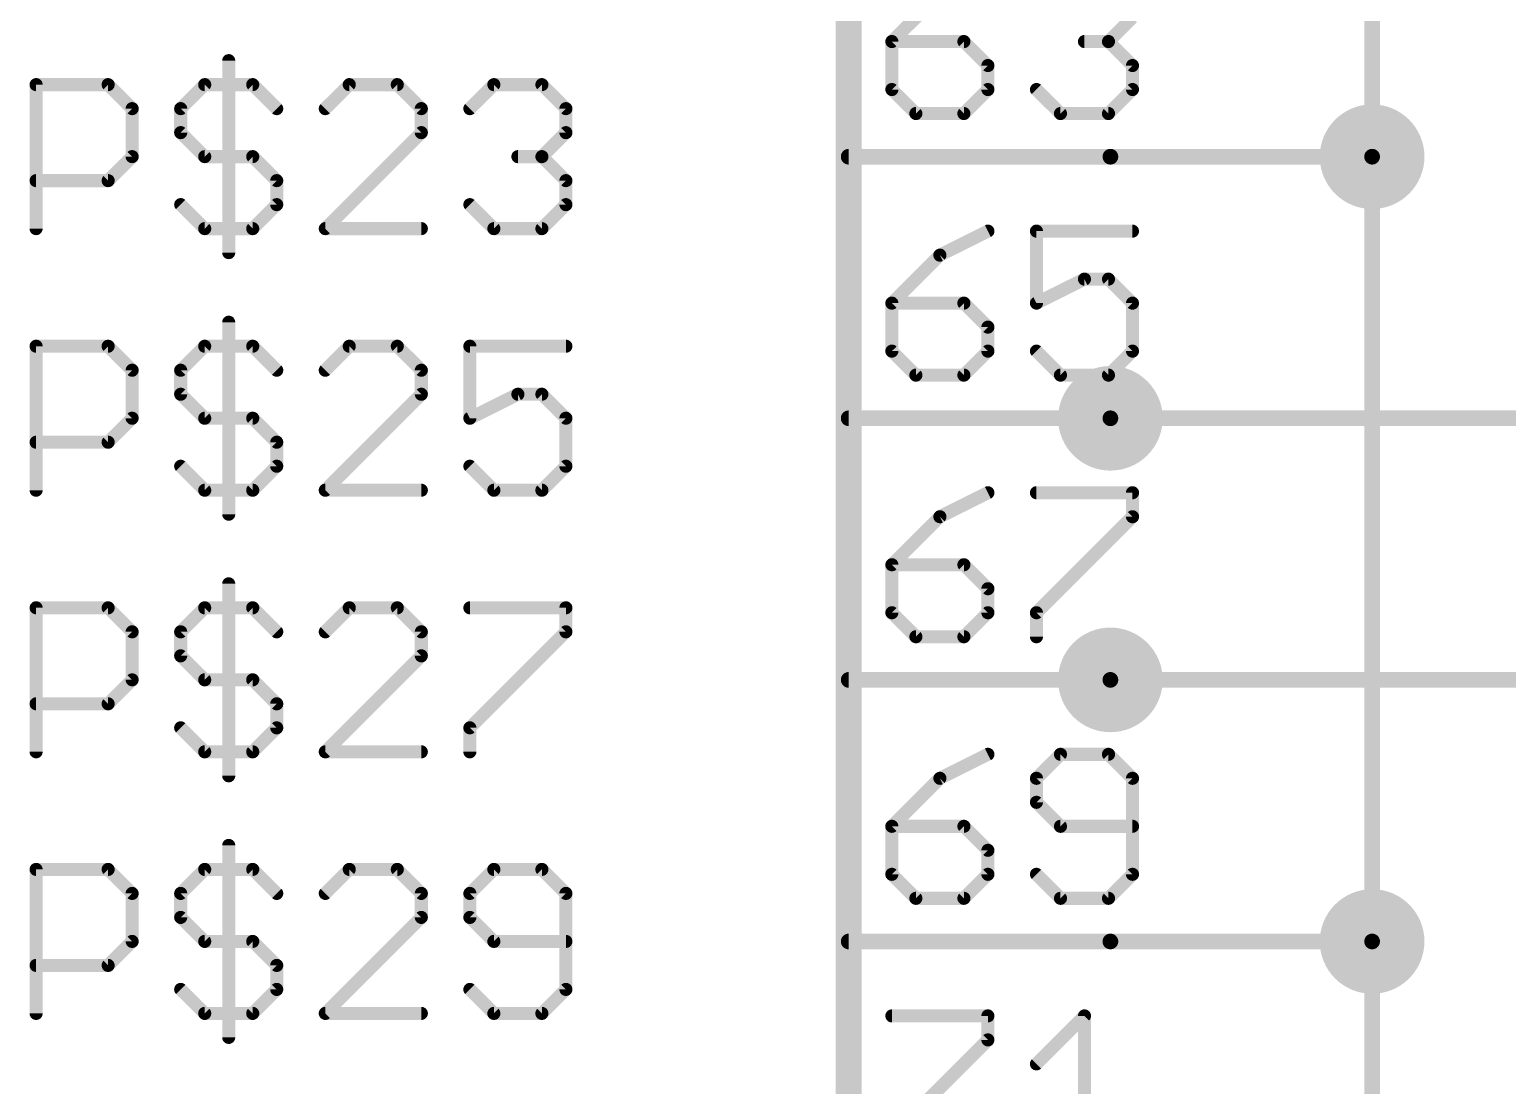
# Model space of a CAD drawing. Extents: x -72 to 265, y -97 to 216.
# Drawn here: x -5.41 to 8.93, y 62.1 to 72.35 of the extents above; entities that cross this region are included whole.
import ezdxf

# ---------------------------------------------------------------- set-up
doc = ezdxf.new("R2010")
doc.units = 0
for name, color, linetype in [('91', 94, 'CONTINUOUS'), ('94', 14, 'CONTINUOUS'), ('95', 251, 'CONTINUOUS')]:
    doc.layers.add(name, color=color, linetype=linetype)

msp = doc.modelspace()

# ---------------------------------------------------------------- linework, layer by layer
at = {"layer": '91', "const_width": 0.1524}
for points in [[(7.62, 71.12), (7.62, 78.74)], [(5.08, 71.12), (7.62, 71.12)], [(7.62, 63.5), (7.62, 71.12)], [(5.08, 68.58), (12.7, 68.58)], [(12.7, 66.04), (5.08, 66.04)], [(5.08, 63.5), (7.62, 63.5)], [(7.62, 55.88), (7.62, 63.5)]]:
    msp.add_lwpolyline(points, dxfattribs=at)
at = {"layer": '91'}
for points, const_width in [([(7.62, 70.866, 1), (7.62, 71.374, 1), (7.62, 70.866)], 0.508), ([(5.08, 71.1581, 1), (5.08, 71.0819)], 0.0762), ([(7.6581, 71.12, 1), (7.5819, 71.12)], 0.0762), ([(7.5819, 71.12, 1), (7.6581, 71.12)], 0.0762), ([(7.62, 71.0819, 1), (7.62, 71.1581)], 0.0762), ([(5.08, 68.326, 1), (5.08, 68.834, 1), (5.08, 68.326)], 0.508), ([(5.08, 68.6181, 1), (5.08, 68.5419)], 0.0762), ([(5.08, 65.786, 1), (5.08, 66.294, 1), (5.08, 65.786)], 0.508), ([(5.08, 66.0781, 1), (5.08, 66.0019)], 0.0762), ([(7.62, 63.246, 1), (7.62, 63.754, 1), (7.62, 63.246)], 0.508), ([(5.08, 63.5381, 1), (5.08, 63.4619)], 0.0762), ([(7.6581, 63.5, 1), (7.5819, 63.5)], 0.0762), ([(7.62, 63.4619, 1), (7.62, 63.5381)], 0.0762), ([(7.5819, 63.5, 1), (7.6581, 63.5)], 0.0762)]:
    msp.add_lwpolyline(points, format="xyb", dxfattribs=dict(at, const_width=const_width))
at = {"layer": '94'}
for points, const_width in [([(2.54, 22.86), (2.54, 101.6)], 0.254), ([(5.08, 71.12), (2.54, 71.12)], 0.1524), ([(5.08, 68.58), (2.54, 68.58)], 0.1524), ([(5.08, 66.04), (2.54, 66.04)], 0.1524), ([(5.08, 63.5), (2.54, 63.5)], 0.1524)]:
    msp.add_lwpolyline(points, dxfattribs=dict(at, const_width=const_width))
at = {"layer": '94', "const_width": 0.0762}
for points in [[(2.54, 71.1581, 1), (2.54, 71.0819)], [(5.08, 71.0819, 1), (5.08, 71.1581)], [(2.54, 68.6181, 1), (2.54, 68.5419)], [(5.08, 68.5419, 1), (5.08, 68.6181)], [(2.54, 66.0781, 1), (2.54, 66.0019)], [(5.08, 66.0019, 1), (5.08, 66.0781)], [(2.54, 63.5381, 1), (2.54, 63.4619)], [(5.08, 63.4619, 1), (5.08, 63.5381)]]:
    msp.add_lwpolyline(points, format="xyb", dxfattribs=at)
at = {"layer": '95', "const_width": 0.127}
for points in [[(3.4252, 72.7043), (2.9591, 72.2382)], [(5.2945, 72.4712), (5.0615, 72.2382)], [(2.9591, 72.2382), (2.9591, 71.7721)], [(3.6582, 72.2382), (2.9591, 72.2382)], [(3.8912, 72.0052), (3.6582, 72.2382)], [(5.0615, 72.2382), (4.8284, 72.2382)], [(5.0615, 72.2382), (5.2945, 72.0052)], [(-3.4771, 72.0527), (-3.4771, 70.1885)], [(3.8912, 71.7721), (3.8912, 72.0052)], [(5.2945, 72.0052), (5.2945, 71.7721)], [(-5.3464, 70.4215), (-5.3464, 71.8197)], [(-5.3464, 71.8197), (-4.6473, 71.8197)], [(-4.6473, 71.8197), (-4.4143, 71.5867)], [(-3.9431, 71.5867), (-3.7101, 71.8197)], [(-3.7101, 71.8197), (-3.244, 71.8197)], [(-3.244, 71.8197), (-3.011, 71.5867)], [(-2.3068, 71.8197), (-2.5399, 71.5867)], [(-1.8408, 71.8197), (-2.3068, 71.8197)], [(-1.6077, 71.5867), (-1.8408, 71.8197)], [(-1.1366, 71.5867), (-0.9036, 71.8197)], [(-0.9036, 71.8197), (-0.4375, 71.8197)], [(-0.4375, 71.8197), (-0.2045, 71.5867)], [(2.9591, 71.7721), (3.1921, 71.5391)], [(3.6582, 71.5391), (3.8912, 71.7721)], [(4.5954, 71.5391), (4.3624, 71.7721)], [(5.2945, 71.7721), (5.0615, 71.5391)], [(-4.4143, 71.5867), (-4.4143, 71.1206)], [(-3.9431, 71.3536), (-3.9431, 71.5867)], [(-1.6077, 71.3536), (-1.6077, 71.5867)], [(-0.2045, 71.5867), (-0.2045, 71.3536)], [(3.1921, 71.5391), (3.6582, 71.5391)], [(5.0615, 71.5391), (4.5954, 71.5391)], [(-3.7101, 71.1206), (-3.9431, 71.3536)], [(-2.5399, 70.4215), (-1.6077, 71.3536)], [(-0.2045, 71.3536), (-0.4375, 71.1206)], [(-4.4143, 71.1206), (-4.6473, 70.8876)], [(-3.244, 71.1206), (-3.7101, 71.1206)], [(-3.011, 70.8876), (-3.244, 71.1206)], [(-0.4375, 71.1206), (-0.6705, 71.1206)], [(-0.4375, 71.1206), (-0.2045, 70.8876)], [(-4.6473, 70.8876), (-5.3464, 70.8876)], [(-3.011, 70.6545), (-3.011, 70.8876)], [(-0.2045, 70.8876), (-0.2045, 70.6545)], [(-3.9431, 70.6545), (-3.7101, 70.4215)], [(-3.244, 70.4215), (-3.011, 70.6545)], [(-0.9036, 70.4215), (-1.1366, 70.6545)], [(-0.2045, 70.6545), (-0.4375, 70.4215)], [(-3.7101, 70.4215), (-3.244, 70.4215)], [(-1.6077, 70.4215), (-2.5399, 70.4215)], [(-0.4375, 70.4215), (-0.9036, 70.4215)], [(3.8912, 70.3973), (3.4252, 70.1643)], [(5.2945, 70.3973), (4.3624, 70.3973)], [(4.3624, 70.3973), (4.3624, 69.6982)], [(3.4252, 70.1643), (2.9591, 69.6982)], [(4.3624, 69.6982), (4.8284, 69.9312)], [(4.8284, 69.9312), (5.0615, 69.9312)], [(5.0615, 69.9312), (5.2945, 69.6982)], [(2.9591, 69.6982), (2.9591, 69.2321)], [(3.6582, 69.6982), (2.9591, 69.6982)], [(3.8912, 69.4652), (3.6582, 69.6982)], [(5.2945, 69.6982), (5.2945, 69.2321)], [(-3.4771, 69.5127), (-3.4771, 67.6485)], [(3.8912, 69.2321), (3.8912, 69.4652)], [(-5.3464, 67.8815), (-5.3464, 69.2797)], [(-5.3464, 69.2797), (-4.6473, 69.2797)], [(-4.6473, 69.2797), (-4.4143, 69.0467)], [(-3.9431, 69.0467), (-3.7101, 69.2797)], [(-3.7101, 69.2797), (-3.244, 69.2797)], [(-3.244, 69.2797), (-3.011, 69.0467)], [(-2.3068, 69.2797), (-2.5399, 69.0467)], [(-1.8408, 69.2797), (-2.3068, 69.2797)], [(-1.6077, 69.0467), (-1.8408, 69.2797)], [(-0.2045, 69.2797), (-1.1366, 69.2797)], [(-1.1366, 69.2797), (-1.1366, 68.5806)], [(2.9591, 69.2321), (3.1921, 68.9991)], [(3.6582, 68.9991), (3.8912, 69.2321)], [(4.5954, 68.9991), (4.3624, 69.2321)], [(5.2945, 69.2321), (5.0615, 68.9991)], [(-4.4143, 69.0467), (-4.4143, 68.5806)], [(-3.9431, 68.8136), (-3.9431, 69.0467)], [(-1.6077, 68.8136), (-1.6077, 69.0467)], [(3.1921, 68.9991), (3.6582, 68.9991)], [(5.0615, 68.9991), (4.5954, 68.9991)], [(-3.7101, 68.5806), (-3.9431, 68.8136)], [(-2.5399, 67.8815), (-1.6077, 68.8136)], [(-1.1366, 68.5806), (-0.6705, 68.8136)], [(-0.6705, 68.8136), (-0.4375, 68.8136)], [(-0.4375, 68.8136), (-0.2045, 68.5806)], [(-4.4143, 68.5806), (-4.6473, 68.3476)], [(-3.244, 68.5806), (-3.7101, 68.5806)], [(-3.011, 68.3476), (-3.244, 68.5806)], [(-0.2045, 68.5806), (-0.2045, 68.1145)], [(-4.6473, 68.3476), (-5.3464, 68.3476)], [(-3.011, 68.1145), (-3.011, 68.3476)], [(-3.9431, 68.1145), (-3.7101, 67.8815)], [(-3.244, 67.8815), (-3.011, 68.1145)], [(-0.9036, 67.8815), (-1.1366, 68.1145)], [(-0.2045, 68.1145), (-0.4375, 67.8815)], [(-3.7101, 67.8815), (-3.244, 67.8815)], [(-1.6077, 67.8815), (-2.5399, 67.8815)], [(-0.4375, 67.8815), (-0.9036, 67.8815)], [(3.8912, 67.8573), (3.4252, 67.6243)], [(4.3624, 67.8573), (5.2945, 67.8573)], [(5.2945, 67.8573), (5.2945, 67.6243)], [(3.4252, 67.6243), (2.9591, 67.1582)], [(5.2945, 67.6243), (4.3624, 66.6921)], [(2.9591, 67.1582), (2.9591, 66.6921)], [(3.6582, 67.1582), (2.9591, 67.1582)], [(3.8912, 66.9252), (3.6582, 67.1582)], [(-3.4771, 66.9727), (-3.4771, 65.1085)], [(3.8912, 66.6921), (3.8912, 66.9252)], [(-5.3464, 65.3415), (-5.3464, 66.7397)], [(-5.3464, 66.7397), (-4.6473, 66.7397)], [(-4.6473, 66.7397), (-4.4143, 66.5067)], [(-3.9431, 66.5067), (-3.7101, 66.7397)], [(-3.7101, 66.7397), (-3.244, 66.7397)], [(-3.244, 66.7397), (-3.011, 66.5067)], [(-2.3068, 66.7397), (-2.5399, 66.5067)], [(-1.8408, 66.7397), (-2.3068, 66.7397)], [(-1.6077, 66.5067), (-1.8408, 66.7397)], [(-1.1366, 66.7397), (-0.2045, 66.7397)], [(-0.2045, 66.7397), (-0.2045, 66.5067)], [(2.9591, 66.6921), (3.1921, 66.4591)], [(3.6582, 66.4591), (3.8912, 66.6921)], [(4.3624, 66.6921), (4.3624, 66.4591)], [(-4.4143, 66.5067), (-4.4143, 66.0406)], [(-3.9431, 66.2736), (-3.9431, 66.5067)], [(-1.6077, 66.2736), (-1.6077, 66.5067)], [(-0.2045, 66.5067), (-1.1366, 65.5745)], [(3.1921, 66.4591), (3.6582, 66.4591)], [(-3.7101, 66.0406), (-3.9431, 66.2736)], [(-2.5399, 65.3415), (-1.6077, 66.2736)], [(-4.4143, 66.0406), (-4.6473, 65.8076)], [(-3.244, 66.0406), (-3.7101, 66.0406)], [(-3.011, 65.8076), (-3.244, 66.0406)], [(-4.6473, 65.8076), (-5.3464, 65.8076)], [(-3.011, 65.5745), (-3.011, 65.8076)], [(-3.9431, 65.5745), (-3.7101, 65.3415)], [(-3.244, 65.3415), (-3.011, 65.5745)], [(-1.1366, 65.5745), (-1.1366, 65.3415)], [(-3.7101, 65.3415), (-3.244, 65.3415)], [(-1.6077, 65.3415), (-2.5399, 65.3415)], [(3.8912, 65.3173), (3.4252, 65.0843)], [(4.5954, 65.3173), (4.3624, 65.0843)], [(5.0615, 65.3173), (4.5954, 65.3173)], [(5.2945, 65.0843), (5.0615, 65.3173)], [(3.4252, 65.0843), (2.9591, 64.6182)], [(4.3624, 65.0843), (4.3624, 64.8512)], [(5.2945, 64.1521), (5.2945, 65.0843)], [(4.3624, 64.8512), (4.5954, 64.6182)], [(2.9591, 64.6182), (2.9591, 64.1521)], [(3.6582, 64.6182), (2.9591, 64.6182)], [(3.8912, 64.3852), (3.6582, 64.6182)], [(4.5954, 64.6182), (5.2945, 64.6182)], [(-3.4771, 64.4327), (-3.4771, 62.5685)], [(3.8912, 64.1521), (3.8912, 64.3852)], [(-5.3464, 62.8015), (-5.3464, 64.1997)], [(-5.3464, 64.1997), (-4.6473, 64.1997)], [(-4.6473, 64.1997), (-4.4143, 63.9667)], [(-3.9431, 63.9667), (-3.7101, 64.1997)], [(-3.7101, 64.1997), (-3.244, 64.1997)], [(-3.244, 64.1997), (-3.011, 63.9667)], [(-2.3068, 64.1997), (-2.5399, 63.9667)], [(-1.8408, 64.1997), (-2.3068, 64.1997)], [(-1.6077, 63.9667), (-1.8408, 64.1997)], [(-0.9036, 64.1997), (-1.1366, 63.9667)], [(-0.4375, 64.1997), (-0.9036, 64.1997)], [(-0.2045, 63.9667), (-0.4375, 64.1997)], [(2.9591, 64.1521), (3.1921, 63.9191)], [(3.6582, 63.9191), (3.8912, 64.1521)], [(4.3624, 64.1521), (4.5954, 63.9191)], [(5.0615, 63.9191), (5.2945, 64.1521)], [(-4.4143, 63.9667), (-4.4143, 63.5006)], [(-3.9431, 63.7336), (-3.9431, 63.9667)], [(-1.6077, 63.7336), (-1.6077, 63.9667)], [(-1.1366, 63.9667), (-1.1366, 63.7336)], [(-0.2045, 63.0345), (-0.2045, 63.9667)], [(3.1921, 63.9191), (3.6582, 63.9191)], [(4.5954, 63.9191), (5.0615, 63.9191)], [(-3.7101, 63.5006), (-3.9431, 63.7336)], [(-2.5399, 62.8015), (-1.6077, 63.7336)], [(-1.1366, 63.7336), (-0.9036, 63.5006)], [(-4.4143, 63.5006), (-4.6473, 63.2676)], [(-3.244, 63.5006), (-3.7101, 63.5006)], [(-3.011, 63.2676), (-3.244, 63.5006)], [(-0.9036, 63.5006), (-0.2045, 63.5006)], [(-4.6473, 63.2676), (-5.3464, 63.2676)], [(-3.011, 63.0345), (-3.011, 63.2676)], [(-3.9431, 63.0345), (-3.7101, 62.8015)], [(-3.244, 62.8015), (-3.011, 63.0345)], [(-1.1366, 63.0345), (-0.9036, 62.8015)], [(-0.4375, 62.8015), (-0.2045, 63.0345)], [(-3.7101, 62.8015), (-3.244, 62.8015)], [(-1.6077, 62.8015), (-2.5399, 62.8015)], [(-0.9036, 62.8015), (-0.4375, 62.8015)], [(2.9591, 62.7773), (3.8912, 62.7773)], [(3.8912, 62.7773), (3.8912, 62.5443)], [(4.3624, 62.3112), (4.8284, 62.7773)], [(4.8284, 62.7773), (4.8284, 61.3791)], [(3.8912, 62.5443), (2.9591, 61.6121)]]:
    msp.add_lwpolyline(points, dxfattribs=at)
at = {"layer": '95', "const_width": 0.0635}
for points in [[(2.9591, 72.2699, 1), (2.9591, 72.2064)], [(2.9366, 72.2606, 1), (2.9816, 72.2157)], [(2.9909, 72.2382, 1), (2.9274, 72.2382)], [(3.6806, 72.2606, 1), (3.6357, 72.2157)], [(3.6582, 72.2064, 1), (3.6582, 72.2699)], [(4.8284, 72.2699, 1), (4.8284, 72.2064)], [(5.0839, 72.2606, 1), (5.039, 72.2157)], [(5.039, 72.2606, 1), (5.0839, 72.2157)], [(5.0615, 72.2064, 1), (5.0615, 72.2699)], [(-3.4453, 72.0527, 1), (-3.5088, 72.0527)], [(3.923, 72.0052, 1), (3.8595, 72.0052)], [(3.8688, 71.9827, 1), (3.9137, 72.0276)], [(5.3263, 72.0052, 1), (5.2628, 72.0052)], [(5.2721, 71.9827, 1), (5.317, 72.0276)], [(-5.3147, 71.8197, 1), (-5.3782, 71.8197)], [(-5.3464, 71.8514, 1), (-5.3464, 71.7879)], [(-4.6249, 71.8421, 1), (-4.6698, 71.7972)], [(-4.6473, 71.7879, 1), (-4.6473, 71.8514)], [(-3.7101, 71.8514, 1), (-3.7101, 71.7879)], [(-3.6877, 71.7972, 1), (-3.7326, 71.8421)], [(-3.2216, 71.8421, 1), (-3.2665, 71.7972)], [(-3.244, 71.7879, 1), (-3.244, 71.8514)], [(-2.3068, 71.8514, 1), (-2.3068, 71.7879)], [(-2.2844, 71.7972, 1), (-2.3293, 71.8421)], [(-1.8183, 71.8421, 1), (-1.8632, 71.7972)], [(-1.8408, 71.7879, 1), (-1.8408, 71.8514)], [(-0.9036, 71.8514, 1), (-0.9036, 71.7879)], [(-0.8811, 71.7972, 1), (-0.926, 71.8421)], [(-0.415, 71.8421, 1), (-0.4599, 71.7972)], [(-0.4375, 71.7879, 1), (-0.4375, 71.8514)], [(2.9816, 71.7946, 1), (2.9366, 71.7497)], [(2.9274, 71.7721, 1), (2.9909, 71.7721)], [(3.8595, 71.7721, 1), (3.923, 71.7721)], [(3.9137, 71.7497, 1), (3.8688, 71.7946)], [(4.3848, 71.7946, 1), (4.3399, 71.7497)], [(5.2628, 71.7721, 1), (5.3263, 71.7721)], [(5.317, 71.7497, 1), (5.2721, 71.7946)], [(-4.3825, 71.5867, 1), (-4.446, 71.5867)], [(-4.4367, 71.5642, 1), (-4.3918, 71.6091)], [(-3.9114, 71.5867, 1), (-3.9749, 71.5867)], [(-3.9656, 71.6091, 1), (-3.9207, 71.5642)], [(-3.0335, 71.5642, 1), (-2.9886, 71.6091)], [(-2.5623, 71.6091, 1), (-2.5174, 71.5642)], [(-1.576, 71.5867, 1), (-1.6395, 71.5867)], [(-1.6302, 71.5642, 1), (-1.5853, 71.6091)], [(-1.159, 71.6091, 1), (-1.1141, 71.5642)], [(-0.1727, 71.5867, 1), (-0.2362, 71.5867)], [(-0.2269, 71.5642, 1), (-0.182, 71.6091)], [(3.1921, 71.5709, 1), (3.1921, 71.5074)], [(3.1697, 71.5166, 1), (3.2146, 71.5616)], [(3.6357, 71.5616, 1), (3.6806, 71.5166)], [(3.6582, 71.5074, 1), (3.6582, 71.5709)], [(4.5954, 71.5709, 1), (4.5954, 71.5074)], [(4.573, 71.5166, 1), (4.6179, 71.5616)], [(5.039, 71.5616, 1), (5.0839, 71.5166)], [(5.0615, 71.5074, 1), (5.0615, 71.5709)], [(-3.9207, 71.3761, 1), (-3.9656, 71.3312)], [(-3.9749, 71.3536, 1), (-3.9114, 71.3536)], [(-1.6395, 71.3536, 1), (-1.576, 71.3536)], [(-1.5853, 71.3312, 1), (-1.6302, 71.3761)], [(-0.2362, 71.3536, 1), (-0.1727, 71.3536)], [(-0.182, 71.3312, 1), (-0.2269, 71.3761)], [(-4.446, 71.1206, 1), (-4.3825, 71.1206)], [(-4.3918, 71.0981, 1), (-4.4367, 71.143)], [(-3.7101, 71.1523, 1), (-3.7101, 71.0888)], [(-3.7326, 71.0981, 1), (-3.6877, 71.143)], [(-3.2216, 71.143, 1), (-3.2665, 71.0981)], [(-3.244, 71.0888, 1), (-3.244, 71.1523)], [(-0.6705, 71.1523, 1), (-0.6705, 71.0888)], [(-0.415, 71.143, 1), (-0.4599, 71.0981)], [(-0.4599, 71.143, 1), (-0.415, 71.0981)], [(-0.4375, 71.0888, 1), (-0.4375, 71.1523)], [(-5.3464, 70.9193, 1), (-5.3464, 70.8558)], [(-4.6698, 70.91, 1), (-4.6249, 70.8651)], [(-4.6473, 70.8558, 1), (-4.6473, 70.9193)], [(-2.9793, 70.8876, 1), (-3.0428, 70.8876)], [(-3.0335, 70.8651, 1), (-2.9886, 70.91)], [(-0.1727, 70.8876, 1), (-0.2362, 70.8876)], [(-0.2269, 70.8651, 1), (-0.182, 70.91)], [(-3.9207, 70.677, 1), (-3.9656, 70.6321)], [(-2.9886, 70.6321, 1), (-3.0335, 70.677)], [(-1.1141, 70.677, 1), (-1.159, 70.6321)], [(-0.182, 70.6321, 1), (-0.2269, 70.677)], [(-3.0428, 70.6545, 1), (-2.9793, 70.6545)], [(-0.2362, 70.6545, 1), (-0.1727, 70.6545)], [(-5.3782, 70.4215, 1), (-5.3147, 70.4215)], [(-3.7101, 70.4533, 1), (-3.7101, 70.3898)], [(-3.7326, 70.399, 1), (-3.6877, 70.444)], [(-3.2665, 70.444, 1), (-3.2216, 70.399)], [(-3.244, 70.3898, 1), (-3.244, 70.4533)], [(-2.5399, 70.4533, 1), (-2.5399, 70.3898)], [(-2.5623, 70.444, 1), (-2.5174, 70.399)], [(-1.6077, 70.3898, 1), (-1.6077, 70.4533)], [(-0.9036, 70.4533, 1), (-0.9036, 70.3898)], [(-0.926, 70.399, 1), (-0.8811, 70.444)], [(-0.4599, 70.444, 1), (-0.415, 70.399)], [(-0.4375, 70.3898, 1), (-0.4375, 70.4533)], [(3.9054, 70.3689, 1), (3.877, 70.4257)], [(4.3941, 70.3973, 1), (4.3306, 70.3973)], [(4.3624, 70.429, 1), (4.3624, 70.3655)], [(5.2945, 70.3655, 1), (5.2945, 70.429)], [(-3.5088, 70.1885, 1), (-3.4453, 70.1885)], [(3.411, 70.1927, 1), (3.4394, 70.1359)], [(3.4476, 70.1418, 1), (3.4027, 70.1867)], [(4.8284, 69.963, 1), (4.8284, 69.8995)], [(4.8426, 69.9028, 1), (4.8142, 69.9596)], [(5.0839, 69.9537, 1), (5.039, 69.9088)], [(5.0615, 69.8995, 1), (5.0615, 69.963)], [(2.9591, 69.7299, 1), (2.9591, 69.6664)], [(2.9366, 69.7206, 1), (2.9816, 69.6757)], [(2.9909, 69.6982, 1), (2.9274, 69.6982)], [(3.6806, 69.7206, 1), (3.6357, 69.6757)], [(3.6582, 69.6664, 1), (3.6582, 69.7299)], [(4.3306, 69.6982, 1), (4.3941, 69.6982)], [(4.3482, 69.7266, 1), (4.3766, 69.6698)], [(5.3263, 69.6982, 1), (5.2628, 69.6982)], [(5.2721, 69.6757, 1), (5.317, 69.7206)], [(-3.4453, 69.5127, 1), (-3.5088, 69.5127)], [(3.923, 69.4652, 1), (3.8595, 69.4652)], [(3.8688, 69.4427, 1), (3.9137, 69.4876)], [(-5.3147, 69.2797, 1), (-5.3782, 69.2797)], [(-5.3464, 69.3114, 1), (-5.3464, 69.2479)], [(-4.6249, 69.3021, 1), (-4.6698, 69.2572)], [(-4.6473, 69.2479, 1), (-4.6473, 69.3114)], [(-3.7101, 69.3114, 1), (-3.7101, 69.2479)], [(-3.6877, 69.2572, 1), (-3.7326, 69.3021)], [(-3.2216, 69.3021, 1), (-3.2665, 69.2572)], [(-3.244, 69.2479, 1), (-3.244, 69.3114)], [(-2.3068, 69.3114, 1), (-2.3068, 69.2479)], [(-2.2844, 69.2572, 1), (-2.3293, 69.3021)], [(-1.8183, 69.3021, 1), (-1.8632, 69.2572)], [(-1.8408, 69.2479, 1), (-1.8408, 69.3114)], [(-1.1366, 69.3114, 1), (-1.1366, 69.2479)], [(-1.1048, 69.2797, 1), (-1.1683, 69.2797)], [(-0.2045, 69.2479, 1), (-0.2045, 69.3114)], [(2.9816, 69.2546, 1), (2.9366, 69.2097)], [(3.9137, 69.2097, 1), (3.8688, 69.2546)], [(4.3848, 69.2546, 1), (4.3399, 69.2097)], [(5.317, 69.2097, 1), (5.2721, 69.2546)], [(2.9274, 69.2321, 1), (2.9909, 69.2321)], [(3.8595, 69.2321, 1), (3.923, 69.2321)], [(5.2628, 69.2321, 1), (5.3263, 69.2321)], [(-4.3825, 69.0467, 1), (-4.446, 69.0467)], [(-4.4367, 69.0242, 1), (-4.3918, 69.0691)], [(-3.9114, 69.0467, 1), (-3.9749, 69.0467)], [(-3.9656, 69.0691, 1), (-3.9207, 69.0242)], [(-3.0335, 69.0242, 1), (-2.9886, 69.0691)], [(-2.5623, 69.0691, 1), (-2.5174, 69.0242)], [(-1.576, 69.0467, 1), (-1.6395, 69.0467)], [(-1.6302, 69.0242, 1), (-1.5853, 69.0691)], [(3.1921, 69.0309, 1), (3.1921, 68.9673)], [(3.1697, 68.9766, 1), (3.2146, 69.0216)], [(3.6357, 69.0216, 1), (3.6806, 68.9766)], [(3.6582, 68.9673, 1), (3.6582, 69.0309)], [(4.5954, 69.0309, 1), (4.5954, 68.9673)], [(4.573, 68.9766, 1), (4.6179, 69.0216)], [(5.039, 69.0216, 1), (5.0839, 68.9766)], [(5.0615, 68.9673, 1), (5.0615, 69.0309)], [(-3.9207, 68.8361, 1), (-3.9656, 68.7912)], [(-1.5853, 68.7912, 1), (-1.6302, 68.8361)], [(-0.6705, 68.8454, 1), (-0.6705, 68.7819)], [(-0.6563, 68.7852, 1), (-0.6847, 68.842)], [(-0.415, 68.8361, 1), (-0.4599, 68.7912)], [(-0.4375, 68.7819, 1), (-0.4375, 68.8454)], [(-3.9749, 68.8136, 1), (-3.9114, 68.8136)], [(-1.6395, 68.8136, 1), (-1.576, 68.8136)], [(-4.446, 68.5806, 1), (-4.3825, 68.5806)], [(-4.3918, 68.5581, 1), (-4.4367, 68.603)], [(-3.7101, 68.6123, 1), (-3.7101, 68.5488)], [(-3.7326, 68.5581, 1), (-3.6877, 68.603)], [(-3.2216, 68.603, 1), (-3.2665, 68.5581)], [(-3.244, 68.5488, 1), (-3.244, 68.6123)], [(-1.1508, 68.609, 1), (-1.1224, 68.5522)], [(-1.1683, 68.5806, 1), (-1.1048, 68.5806)], [(-0.1727, 68.5806, 1), (-0.2362, 68.5806)], [(-0.2269, 68.5581, 1), (-0.182, 68.603)], [(-5.3464, 68.3793, 1), (-5.3464, 68.3158)], [(-4.6698, 68.37, 1), (-4.6249, 68.3251)], [(-4.6473, 68.3158, 1), (-4.6473, 68.3793)], [(-2.9793, 68.3476, 1), (-3.0428, 68.3476)], [(-3.0335, 68.3251, 1), (-2.9886, 68.37)], [(-3.9207, 68.137, 1), (-3.9656, 68.0921)], [(-3.0428, 68.1145, 1), (-2.9793, 68.1145)], [(-2.9886, 68.0921, 1), (-3.0335, 68.137)], [(-1.1141, 68.137, 1), (-1.159, 68.0921)], [(-0.2362, 68.1145, 1), (-0.1727, 68.1145)], [(-0.182, 68.0921, 1), (-0.2269, 68.137)], [(-5.3782, 67.8815, 1), (-5.3147, 67.8815)], [(-3.7101, 67.9133, 1), (-3.7101, 67.8498)], [(-3.7326, 67.859, 1), (-3.6877, 67.904)], [(-3.2665, 67.904, 1), (-3.2216, 67.859)], [(-3.244, 67.8498, 1), (-3.244, 67.9133)], [(-2.5399, 67.9133, 1), (-2.5399, 67.8498)], [(-2.5623, 67.904, 1), (-2.5174, 67.859)], [(-1.6077, 67.8498, 1), (-1.6077, 67.9133)], [(-0.9036, 67.9133, 1), (-0.9036, 67.8498)], [(-0.926, 67.859, 1), (-0.8811, 67.904)], [(-0.4599, 67.904, 1), (-0.415, 67.859)], [(-0.4375, 67.8498, 1), (-0.4375, 67.9133)], [(3.9054, 67.8289, 1), (3.877, 67.8857)], [(4.3624, 67.889, 1), (4.3624, 67.8255)], [(5.3263, 67.8573, 1), (5.2628, 67.8573)], [(5.2945, 67.8255, 1), (5.2945, 67.889)], [(-3.5088, 67.6485, 1), (-3.4453, 67.6485)], [(3.411, 67.6527, 1), (3.4394, 67.5959)], [(3.4476, 67.6018, 1), (3.4027, 67.6467)], [(5.2628, 67.6243, 1), (5.3263, 67.6243)], [(5.317, 67.6018, 1), (5.2721, 67.6467)], [(2.9591, 67.1899, 1), (2.9591, 67.1264)], [(2.9366, 67.1806, 1), (2.9816, 67.1357)], [(2.9909, 67.1582, 1), (2.9274, 67.1582)], [(3.6806, 67.1806, 1), (3.6357, 67.1357)], [(3.6582, 67.1264, 1), (3.6582, 67.1899)], [(-3.4453, 66.9727, 1), (-3.5088, 66.9727)], [(3.923, 66.9252, 1), (3.8595, 66.9252)], [(3.8688, 66.9027, 1), (3.9137, 66.9476)], [(-5.3147, 66.7397, 1), (-5.3782, 66.7397)], [(-5.3464, 66.7714, 1), (-5.3464, 66.7079)], [(-4.6249, 66.7621, 1), (-4.6698, 66.7172)], [(-4.6473, 66.7079, 1), (-4.6473, 66.7714)], [(-3.7101, 66.7714, 1), (-3.7101, 66.7079)], [(-3.6877, 66.7172, 1), (-3.7326, 66.7621)], [(-3.2216, 66.7621, 1), (-3.2665, 66.7172)], [(-3.244, 66.7079, 1), (-3.244, 66.7714)], [(-2.3068, 66.7714, 1), (-2.3068, 66.7079)], [(-2.2844, 66.7172, 1), (-2.3293, 66.7621)], [(-1.8183, 66.7621, 1), (-1.8632, 66.7172)], [(-1.8408, 66.7079, 1), (-1.8408, 66.7714)], [(-1.1366, 66.7714, 1), (-1.1366, 66.7079)], [(-0.1727, 66.7397, 1), (-0.2362, 66.7397)], [(-0.2045, 66.7079, 1), (-0.2045, 66.7714)], [(2.9816, 66.7146, 1), (2.9366, 66.6697)], [(2.9274, 66.6921, 1), (2.9909, 66.6921)], [(3.8595, 66.6921, 1), (3.923, 66.6921)], [(3.9137, 66.6697, 1), (3.8688, 66.7146)], [(4.3941, 66.6921, 1), (4.3306, 66.6921)], [(4.3399, 66.7146, 1), (4.3848, 66.6697)], [(-4.3825, 66.5067, 1), (-4.446, 66.5067)], [(-4.4367, 66.4842, 1), (-4.3918, 66.5291)], [(-3.9114, 66.5067, 1), (-3.9749, 66.5067)], [(-3.9656, 66.5291, 1), (-3.9207, 66.4842)], [(-3.0335, 66.4842, 1), (-2.9886, 66.5291)], [(-2.5623, 66.5291, 1), (-2.5174, 66.4842)], [(-1.576, 66.5067, 1), (-1.6395, 66.5067)], [(-1.6302, 66.4842, 1), (-1.5853, 66.5291)], [(-0.182, 66.4842, 1), (-0.2269, 66.5291)], [(-0.2362, 66.5067, 1), (-0.1727, 66.5067)], [(3.1921, 66.4909, 1), (3.1921, 66.4274)], [(3.1697, 66.4366, 1), (3.2146, 66.4816)], [(3.6357, 66.4816, 1), (3.6806, 66.4366)], [(3.6582, 66.4274, 1), (3.6582, 66.4909)], [(4.3306, 66.4591, 1), (4.3941, 66.4591)], [(-3.9207, 66.2961, 1), (-3.9656, 66.2512)], [(-3.9749, 66.2736, 1), (-3.9114, 66.2736)], [(-1.6395, 66.2736, 1), (-1.576, 66.2736)], [(-1.5853, 66.2512, 1), (-1.6302, 66.2961)], [(-4.446, 66.0406, 1), (-4.3825, 66.0406)], [(-4.3918, 66.0181, 1), (-4.4367, 66.063)], [(-3.7101, 66.0723, 1), (-3.7101, 66.0088)], [(-3.7326, 66.0181, 1), (-3.6877, 66.063)], [(-3.2216, 66.063, 1), (-3.2665, 66.0181)], [(-3.244, 66.0088, 1), (-3.244, 66.0723)], [(-5.3464, 65.8393, 1), (-5.3464, 65.7758)], [(-4.6698, 65.83, 1), (-4.6249, 65.7851)], [(-4.6473, 65.7758, 1), (-4.6473, 65.8393)], [(-2.9793, 65.8076, 1), (-3.0428, 65.8076)], [(-3.0335, 65.7851, 1), (-2.9886, 65.83)], [(-3.9207, 65.597, 1), (-3.9656, 65.5521)], [(-3.0428, 65.5745, 1), (-2.9793, 65.5745)], [(-2.9886, 65.5521, 1), (-3.0335, 65.597)], [(-1.1048, 65.5745, 1), (-1.1683, 65.5745)], [(-1.159, 65.597, 1), (-1.1141, 65.5521)], [(-5.3782, 65.3415, 1), (-5.3147, 65.3415)], [(-3.7101, 65.3732, 1), (-3.7101, 65.3097)], [(-3.7326, 65.319, 1), (-3.6877, 65.364)], [(-3.2665, 65.364, 1), (-3.2216, 65.319)], [(-3.244, 65.3097, 1), (-3.244, 65.3732)], [(-2.5399, 65.3732, 1), (-2.5399, 65.3097)], [(-2.5623, 65.364, 1), (-2.5174, 65.319)], [(-1.6077, 65.3097, 1), (-1.6077, 65.3732)], [(-1.1683, 65.3415, 1), (-1.1048, 65.3415)], [(3.9054, 65.2889, 1), (3.877, 65.3457)], [(4.5954, 65.349, 1), (4.5954, 65.2855)], [(4.6179, 65.2948, 1), (4.573, 65.3397)], [(5.0839, 65.3397, 1), (5.039, 65.2948)], [(5.0615, 65.2855, 1), (5.0615, 65.349)], [(-3.5088, 65.1085, 1), (-3.4453, 65.1085)], [(3.411, 65.1127, 1), (3.4394, 65.0559)], [(3.4476, 65.0618, 1), (3.4027, 65.1067)], [(4.3941, 65.0843, 1), (4.3306, 65.0843)], [(4.3399, 65.1067, 1), (4.3848, 65.0618)], [(5.3263, 65.0843, 1), (5.2628, 65.0843)], [(5.2721, 65.0618, 1), (5.317, 65.1067)], [(4.3306, 64.8512, 1), (4.3941, 64.8512)], [(4.3848, 64.8737, 1), (4.3399, 64.8288)], [(2.9591, 64.6499, 1), (2.9591, 64.5864)], [(2.9366, 64.6406, 1), (2.9816, 64.5957)], [(2.9909, 64.6182, 1), (2.9274, 64.6182)], [(3.6806, 64.6406, 1), (3.6357, 64.5957)], [(3.6582, 64.5864, 1), (3.6582, 64.6499)], [(4.5954, 64.6499, 1), (4.5954, 64.5864)], [(4.573, 64.5957, 1), (4.6179, 64.6406)], [(5.2945, 64.5864, 1), (5.2945, 64.6499)], [(-3.4453, 64.4327, 1), (-3.5088, 64.4327)], [(3.923, 64.3852, 1), (3.8595, 64.3852)], [(3.8688, 64.3627, 1), (3.9137, 64.4076)], [(-5.3147, 64.1997, 1), (-5.3782, 64.1997)], [(-5.3464, 64.2314, 1), (-5.3464, 64.1679)], [(-4.6249, 64.2221, 1), (-4.6698, 64.1772)], [(-4.6473, 64.1679, 1), (-4.6473, 64.2314)], [(-3.7101, 64.2314, 1), (-3.7101, 64.1679)], [(-3.6877, 64.1772, 1), (-3.7326, 64.2221)], [(-3.2216, 64.2221, 1), (-3.2665, 64.1772)], [(-3.244, 64.1679, 1), (-3.244, 64.2314)], [(-2.3068, 64.2314, 1), (-2.3068, 64.1679)], [(-2.2844, 64.1772, 1), (-2.3293, 64.2221)], [(-1.8183, 64.2221, 1), (-1.8632, 64.1772)], [(-1.8408, 64.1679, 1), (-1.8408, 64.2314)], [(-0.9036, 64.2314, 1), (-0.9036, 64.1679)], [(-0.8811, 64.1772, 1), (-0.926, 64.2221)], [(-0.415, 64.2221, 1), (-0.4599, 64.1772)], [(-0.4375, 64.1679, 1), (-0.4375, 64.2314)], [(2.9816, 64.1746, 1), (2.9366, 64.1297)], [(2.9274, 64.1521, 1), (2.9909, 64.1521)], [(3.8595, 64.1521, 1), (3.923, 64.1521)], [(3.9137, 64.1297, 1), (3.8688, 64.1746)], [(4.3848, 64.1746, 1), (4.3399, 64.1297)], [(5.2628, 64.1521, 1), (5.3263, 64.1521)], [(5.317, 64.1297, 1), (5.2721, 64.1746)], [(-4.3825, 63.9667, 1), (-4.446, 63.9667)], [(-4.4367, 63.9442, 1), (-4.3918, 63.9891)], [(-3.9114, 63.9667, 1), (-3.9749, 63.9667)], [(-3.9656, 63.9891, 1), (-3.9207, 63.9442)], [(-3.0335, 63.9442, 1), (-2.9886, 63.9891)], [(-2.5623, 63.9891, 1), (-2.5174, 63.9442)], [(-1.576, 63.9667, 1), (-1.6395, 63.9667)], [(-1.6302, 63.9442, 1), (-1.5853, 63.9891)], [(-1.1048, 63.9667, 1), (-1.1683, 63.9667)], [(-1.159, 63.9891, 1), (-1.1141, 63.9442)], [(-0.1727, 63.9667, 1), (-0.2362, 63.9667)], [(-0.2269, 63.9442, 1), (-0.182, 63.9891)], [(3.1921, 63.9509, 1), (3.1921, 63.8873)], [(3.1697, 63.8966, 1), (3.2146, 63.9416)], [(3.6357, 63.9416, 1), (3.6806, 63.8966)], [(3.6582, 63.8873, 1), (3.6582, 63.9509)], [(4.5954, 63.9509, 1), (4.5954, 63.8873)], [(4.573, 63.8966, 1), (4.6179, 63.9416)], [(5.039, 63.9416, 1), (5.0839, 63.8966)], [(5.0615, 63.8873, 1), (5.0615, 63.9509)], [(-3.9207, 63.7561, 1), (-3.9656, 63.7112)], [(-3.9749, 63.7336, 1), (-3.9114, 63.7336)], [(-1.6395, 63.7336, 1), (-1.576, 63.7336)], [(-1.5853, 63.7112, 1), (-1.6302, 63.7561)], [(-1.1141, 63.7561, 1), (-1.159, 63.7112)], [(-1.1683, 63.7336, 1), (-1.1048, 63.7336)], [(-4.3918, 63.4781, 1), (-4.4367, 63.523)], [(-3.7101, 63.5323, 1), (-3.7101, 63.4688)], [(-3.7326, 63.4781, 1), (-3.6877, 63.523)], [(-3.2216, 63.523, 1), (-3.2665, 63.4781)], [(-3.244, 63.4688, 1), (-3.244, 63.5323)], [(-0.9036, 63.5323, 1), (-0.9036, 63.4688)], [(-0.926, 63.4781, 1), (-0.8811, 63.523)], [(-0.2045, 63.4688, 1), (-0.2045, 63.5323)], [(-4.446, 63.5006, 1), (-4.3825, 63.5006)], [(-5.3464, 63.2993, 1), (-5.3464, 63.2358)], [(-4.6698, 63.29, 1), (-4.6249, 63.2451)], [(-4.6473, 63.2358, 1), (-4.6473, 63.2993)], [(-2.9793, 63.2676, 1), (-3.0428, 63.2676)], [(-3.0335, 63.2451, 1), (-2.9886, 63.29)], [(-3.9207, 63.057, 1), (-3.9656, 63.0121)], [(-3.0428, 63.0345, 1), (-2.9793, 63.0345)], [(-2.9886, 63.0121, 1), (-3.0335, 63.057)], [(-1.1141, 63.057, 1), (-1.159, 63.0121)], [(-0.2362, 63.0345, 1), (-0.1727, 63.0345)], [(-0.182, 63.0121, 1), (-0.2269, 63.057)], [(-5.3782, 62.8015, 1), (-5.3147, 62.8015)], [(-3.7101, 62.8333, 1), (-3.7101, 62.7698)], [(-3.7326, 62.779, 1), (-3.6877, 62.824)], [(-3.2665, 62.824, 1), (-3.2216, 62.779)], [(-3.244, 62.7698, 1), (-3.244, 62.8333)], [(-2.5399, 62.8333, 1), (-2.5399, 62.7698)], [(-2.5623, 62.824, 1), (-2.5174, 62.779)], [(-1.6077, 62.7698, 1), (-1.6077, 62.8333)], [(-0.9036, 62.8333, 1), (-0.9036, 62.7698)], [(-0.926, 62.779, 1), (-0.8811, 62.824)], [(-0.4599, 62.824, 1), (-0.415, 62.779)], [(-0.4375, 62.7698, 1), (-0.4375, 62.8333)], [(2.9591, 62.809, 1), (2.9591, 62.7455)], [(3.923, 62.7773, 1), (3.8595, 62.7773)], [(3.8912, 62.7455, 1), (3.8912, 62.809)], [(4.8602, 62.7773, 1), (4.7967, 62.7773)], [(4.8509, 62.7548, 1), (4.806, 62.7997)], [(-3.5088, 62.5685, 1), (-3.4453, 62.5685)], [(3.8595, 62.5443, 1), (3.923, 62.5443)], [(3.9137, 62.5218, 1), (3.8688, 62.5667)], [(4.3399, 62.3337, 1), (4.3848, 62.2888)]]:
    msp.add_lwpolyline(points, format="xyb", dxfattribs=at)

doc.saveas('drawing.dxf')
